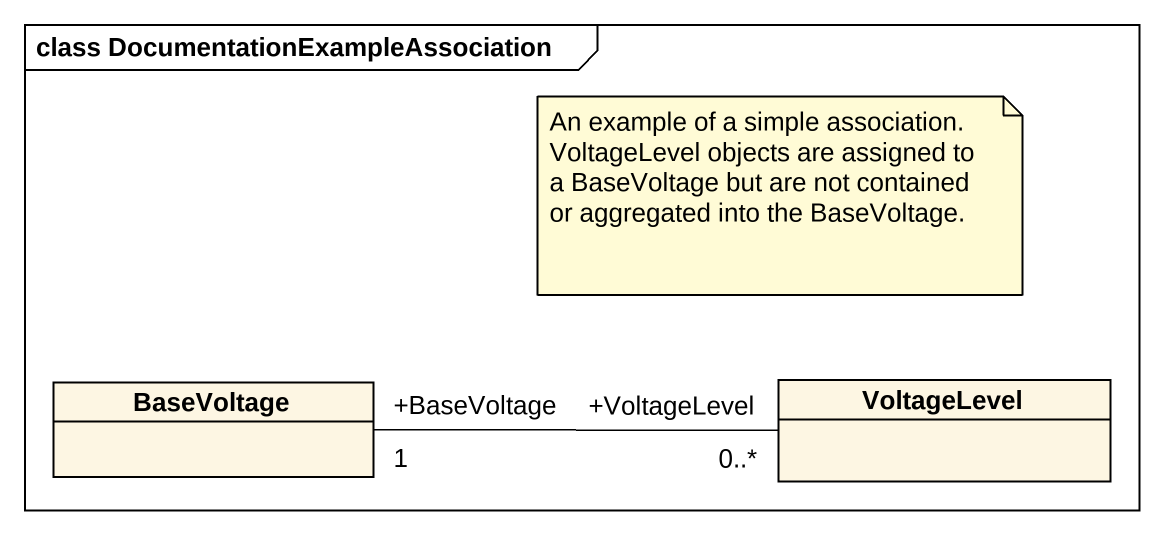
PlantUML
@startuml
mainframe class DocumentationExampleAssociation
hide circle
hide empty members
class BaseVoltage
class VoltageLevel
VoltageLevel "+VoltageLevel\n0..*" -left- "+BaseVoltage\n1" BaseVoltage
note as N1
  An example of a simple association. VoltageLevel objects are assigned to a BaseVoltage but are not contained or aggregated into the BaseVoltage.
end note
@enduml
